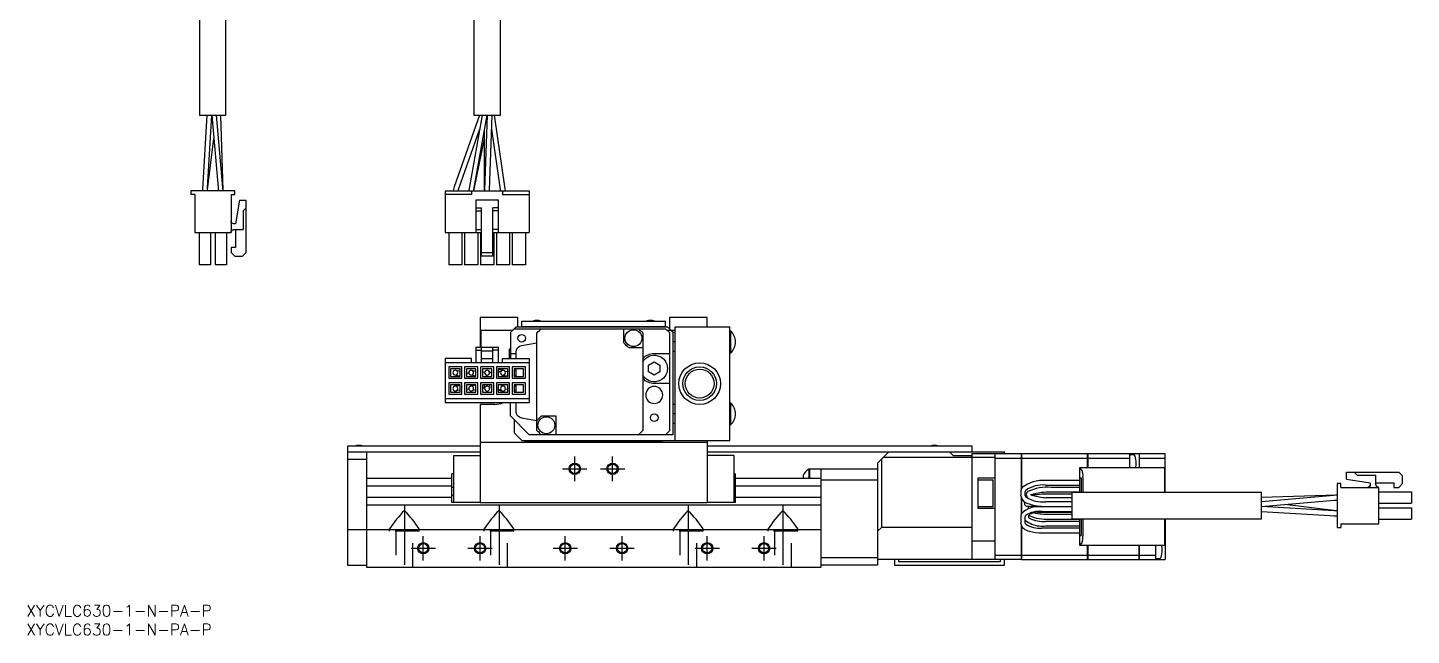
# Model space of a CAD drawing. Extents: x -1 to 744, y -8 to 467.
# Drawn here: x 0.4 to 365.9, y -8 to 152.5 of the extents above; entities that cross this region are included whole.
import ezdxf

# ---------------------------------------------------------------- set-up
doc = ezdxf.new("R2010")
doc.units = 0
doc.header["$LTSCALE"] = 0.5
doc.linetypes.add('CENTER', pattern=[50.8, 31.75, -6.35, 6.35, -6.35])
doc.linetypes.add('DASHED', pattern=[19.05, 12.7, -6.35])
for name, color, linetype in [('MSM_CENTER', 1, 'CENTER'), ('MSM_CONTINUOUS', 7, 'CONTINUOUS'), ('MSM_DASHED', 4, 'DASHED'), ('MSM_NARROW', 5, 'CONTINUOUS'), ('MSM_PART_NUMBER', 7, 'CONTINUOUS')]:
    doc.layers.add(name, color=color, linetype=linetype)
doc.styles.get("Standard").update_dxf_attribs({"font": 'txt.shx', "height": 3, "bigfont": 'bigfont.shx'})

msp = doc.modelspace()

# ---------------------------------------------------------------- linework, layer by layer
at = {"layer": 'MSM_CENTER'}
for p, q in [((144.9, 32.77), (144.9, 39.23)), ((154.9, 32.77), (154.9, 39.23)), ((141.67, 36), (148.13, 36)), ((151.67, 36), (158.13, 36)), ((99.9, 26.5), (99.9, 8)), ((124.9, 26.5), (124.9, 8)), ((174.9, 26.5), (174.9, 8)), ((199.9, 26.5), (199.9, 8)), ((101.67, 15), (108.13, 15)), ((104.9, 11.77), (104.9, 18.23)), ((116.67, 15), (123.13, 15)), ((119.9, 11.77), (119.9, 18.23)), ((139.17, 15), (145.63, 15)), ((142.4, 11.77), (142.4, 18.23)), ((154.17, 15), (160.63, 15)), ((157.4, 11.77), (157.4, 18.23)), ((176.67, 15), (183.13, 15)), ((179.9, 11.77), (179.9, 18.23)), ((191.67, 15), (198.13, 15)), ((194.9, 11.77), (194.9, 18.23))]:
    msp.add_line(p, q, dxfattribs=at)
at = {"layer": 'MSM_CONTINUOUS'}
for p, q in [((45.77, 179.46), (45.77, 129.46)), ((52.77, 129.46), (52.77, 179.46)), ((118.25, 179.46), (118.25, 129.46)), ((125.25, 129.46), (125.25, 179.46)), ((45.77, 129.46), (52.77, 129.46)), ((47.7, 129.46), (46.57, 109.88)), ((47.9, 110.25), (49, 129.46)), ((49, 129.44), (50.68, 110.24)), ((51.98, 110.35), (50.3, 129.46)), ((52.05, 109.6), (51.4, 129.46)), ((119.76, 129.46), (113.03, 110.5)), ((120.44, 129.46), (116.99, 110.02)), ((118.25, 129.46), (125.25, 129.46)), ((118.27, 109.79), (121.74, 129.39)), ((121.75, 129.46), (121.1, 109.6)), ((122.4, 109.56), (123.05, 129.46)), ((126.53, 109.94), (123.7, 129.46)), ((114.25, 110.07), (119.74, 125.52)), ((121.1, 109.46), (121.1, 125.75)), ((122.93, 125.76), (125.24, 109.79)), ((47.88, 109.69), (49.54, 123.24)), ((118.29, 109.86), (121.1, 123.21)), ((46.6, 110.32), (46.56, 109.46)), ((46.58, 110.03), (46.56, 109.46)), ((46.57, 109.88), (46.56, 109.46)), ((47.86, 109.46), (47.9, 110.25)), ((50.68, 110.24), (50.73, 109.46)), ((52.03, 109.46), (51.98, 110.35)), ((52.05, 109.46), (52.04, 109.93)), ((113.03, 110.5), (112.76, 109.46)), ((113.03, 110.51), (112.77, 109.46)), ((114.09, 109.46), (114.25, 110.08)), ((116.99, 110.02), (116.91, 109.46)), ((118.22, 109.46), (118.27, 109.79)), ((118.23, 109.46), (118.29, 109.86)), ((125.24, 109.79), (125.28, 109.46)), ((126.58, 109.46), (126.53, 109.97)), ((43.5, 109.46), (43.5, 108.46)), ((55.1, 109.46), (43.5, 109.46)), ((44.5, 108.46), (43.5, 108.46)), ((44.5, 108.46), (44.5, 98.46)), ((52.05, 109.46), (52.05, 109.6)), ((54.1, 108.46), (55.1, 108.46)), ((54.1, 108.46), (54.1, 98.46)), ((55.1, 108.46), (55.1, 109.46)), ((56.3, 106.96), (55.3, 100.71)), ((56.3, 106.96), (58.1, 106.96)), ((58.1, 93.16), (58.1, 106.96)), ((110.65, 109.46), (132.85, 109.46)), ((110.65, 109.46), (110.65, 98.46)), ((117.65, 108.46), (110.65, 108.46)), ((117.65, 109.46), (117.65, 108.46)), ((124.75, 106.96), (118.75, 106.96)), ((118.75, 106.96), (118.75, 98.46)), ((121.1, 109.6), (121.1, 109.46)), ((122.4, 109.46), (122.4, 109.56)), ((124.75, 98.46), (124.75, 106.96)), ((125.85, 109.46), (125.85, 108.46)), ((125.85, 108.46), (132.85, 108.46)), ((132.85, 109.46), (132.85, 98.46)), ((58.1, 104.96), (57.3, 104.16)), ((57.3, 104.16), (57.3, 99.21)), ((118.75, 104.96), (120.25, 104.96)), ((118.75, 104.16), (120.25, 104.16)), ((120.25, 92.16), (120.25, 104.96)), ((124.75, 104.96), (123.25, 104.96)), ((123.25, 92.16), (123.25, 104.96)), ((124.75, 104.16), (123.25, 104.16)), ((55.3, 100.71), (54.85, 100.71)), ((54.85, 99.21), (57.3, 99.21)), ((55.3, 99.21), (55.3, 94.46)), ((118.75, 99.21), (120.25, 99.21)), ((124.75, 99.21), (123.25, 99.21)), ((44.5, 98.46), (54.1, 98.46)), ((45.7, 98.46), (45.7, 89.86)), ((48.7, 98.46), (48.7, 89.86)), ((49.9, 98.46), (49.9, 89.86)), ((52.9, 98.46), (52.9, 89.86)), ((110.65, 98.46), (120.25, 98.46)), ((111.6, 98.46), (111.6, 89.86)), ((115.1, 98.46), (115.1, 89.86)), ((115.8, 98.46), (115.8, 89.86)), ((119.3, 98.46), (119.3, 89.86)), ((120, 98.46), (120, 89.86)), ((123.25, 98.46), (132.85, 98.46)), ((123.5, 98.46), (123.5, 89.86)), ((124.2, 98.46), (124.2, 89.86)), ((127.7, 98.46), (127.7, 89.86)), ((128.4, 98.46), (128.4, 89.86)), ((131.9, 98.46), (131.9, 89.86)), ((54.1, 94.46), (54.1, 93.16)), ((55.3, 94.46), (54.1, 94.46)), ((54.1, 93.16), (55.1, 92.16)), ((55.1, 92.16), (57.1, 92.16)), ((57.1, 92.16), (58.1, 93.16)), ((120.25, 93.16), (123.25, 93.16)), ((123.25, 92.16), (120.25, 92.16)), ((48.7, 89.86), (45.7, 89.86)), ((52.9, 89.86), (49.9, 89.86)), ((115.1, 89.86), (111.6, 89.86)), ((119.3, 89.86), (115.8, 89.86)), ((123.5, 89.86), (120, 89.86)), ((127.7, 89.86), (124.2, 89.86)), ((131.9, 89.86), (128.4, 89.86)), ((119.9, 76), (119.9, 68.1)), ((129.9, 76), (119.9, 76)), ((129.4, 73.5), (127.9, 72)), ((129.4, 73.5), (169.4, 73.5)), ((129.9, 73.5), (129.9, 76)), ((130.9, 75), (168.9, 75)), ((130.9, 73.5), (130.9, 75)), ((130.9, 73.6), (168.9, 73.6)), ((168.9, 73.5), (168.9, 75)), ((170.9, 72), (169.4, 73.5)), ((179.9, 76), (169.9, 76)), ((169.9, 76), (169.9, 73)), ((171.4, 73.5), (185.9, 73.5)), ((171.4, 43.5), (171.4, 73.5)), ((179.9, 73.5), (179.9, 76)), ((185.9, 43.5), (185.9, 73.5)), ((128.4, 72.5), (120.1, 72.5)), ((120.1, 72.5), (120.1, 68.1)), ((127.9, 72), (127.9, 65.1)), ((128.9, 73), (136, 73)), ((134.9, 46.15), (134.9, 71.85)), ((136.05, 73), (161.74, 73)), ((157.9, 69.25), (157.9, 73)), ((161.79, 73), (168.9, 73)), ((162.9, 71.85), (162.9, 46.16)), ((169.9, 72), (168.9, 73)), ((171.4, 72.5), (169.4, 72.5)), ((169.9, 72), (169.9, 46)), ((170.9, 45), (170.9, 72)), ((171.4, 72), (170.9, 72)), ((171.4, 69.5), (170.9, 69.5)), ((186.06, 72.35), (185.9, 72.35)), ((186.06, 72.35), (186.06, 66.65)), ((118.75, 68.1), (118.75, 64.1)), ((118.75, 68.1), (124.75, 68.1)), ((118.75, 67.3), (120.25, 67.3)), ((120.25, 64.1), (120.25, 68.1)), ((123.25, 67.1), (120.25, 67.1)), ((123.25, 64.1), (123.25, 68.1)), ((124.75, 67.3), (123.25, 67.3)), ((124.75, 64.1), (124.75, 68.1)), ((127.7, 67.7), (127.9, 67.7)), ((127.7, 65.1), (127.7, 67.7)), ((127.9, 66.5), (129.4, 66.5)), ((129.4, 65.1), (129.4, 66.82)), ((130.88, 68.59), (134.9, 69.3)), ((162.9, 68), (159.15, 68)), ((165.9, 66.5), (169.9, 66.5)), ((171.4, 67), (170.9, 67)), ((185.9, 66.65), (186.06, 66.65)), ((117.65, 65.1), (110.65, 65.1)), ((110.65, 65.1), (110.65, 53.5)), ((110.65, 64.1), (132.85, 64.1)), ((115.1, 62.9), (111.6, 62.9)), ((111.6, 62.9), (111.6, 59.9)), ((114.6, 62.4), (112.1, 62.4)), ((112.1, 62.4), (112.1, 60.4)), ((114.6, 60.4), (114.6, 62.4)), ((115.1, 59.9), (115.1, 62.9)), ((119.3, 62.9), (115.8, 62.9)), ((115.8, 62.9), (115.8, 59.9)), ((118.8, 62.4), (116.3, 62.4)), ((116.3, 62.4), (116.3, 60.4)), ((117.65, 64.1), (117.65, 65.1)), ((118.8, 60.4), (118.8, 62.4)), ((119.3, 59.9), (119.3, 62.9)), ((123.5, 62.9), (120, 62.9)), ((120, 62.9), (120, 59.9)), ((120.25, 65.1), (123.25, 65.1)), ((123, 62.4), (120.5, 62.4)), ((120.5, 62.4), (120.5, 60.4)), ((123, 60.4), (123, 62.4)), ((123.5, 59.9), (123.5, 62.9)), ((127.7, 62.9), (124.2, 62.9)), ((124.2, 62.9), (124.2, 59.9)), ((124.7, 62.4), (124.7, 60.4)), ((127.2, 62.4), (124.7, 62.4)), ((124.7, 62.14), (125.88, 62.4)), ((124.88, 62.18), (125.39, 62.4)), ((125.85, 65.1), (132.85, 65.1)), ((125.85, 64.1), (125.85, 65.1)), ((127.2, 60.4), (127.2, 62.4)), ((127.7, 59.9), (127.7, 62.9)), ((131.9, 62.9), (128.4, 62.9)), ((128.4, 62.9), (128.4, 59.9)), ((131.4, 62.4), (128.9, 62.4)), ((128.9, 62.4), (128.9, 60.4)), ((129.4, 60.4), (129.4, 62.4)), ((131.4, 60.4), (131.4, 62.4)), ((131.9, 59.9), (131.9, 62.9)), ((132.85, 65.1), (132.85, 53.5)), ((164.4, 63.37), (165.9, 64.23)), ((164.4, 61.63), (164.4, 63.37)), ((165.9, 64.23), (167.4, 63.37)), ((167.4, 63.37), (167.4, 61.63)), ((111.6, 59.9), (115.1, 59.9)), ((111.6, 58.7), (111.6, 55.7)), ((115.1, 58.7), (111.6, 58.7)), ((112.1, 60.4), (114.6, 60.4)), ((114.6, 60.42), (113.19, 60.77)), ((113.5, 62.03), (114.6, 61.76)), ((115.1, 55.7), (115.1, 58.7)), ((115.8, 59.9), (119.3, 59.9)), ((119.3, 58.7), (115.8, 58.7)), ((115.8, 58.7), (115.8, 55.7)), ((116.93, 61.19), (116.3, 61.34)), ((116.3, 60.4), (118.8, 60.4)), ((118.8, 60.51), (117.43, 60.76)), ((117.67, 62.04), (118.8, 61.83)), ((119.3, 55.7), (119.3, 58.7)), ((120, 59.9), (123.5, 59.9)), ((123.5, 58.7), (120, 58.7)), ((120, 58.7), (120, 55.7)), ((121.1, 61.41), (120.5, 61.52)), ((120.5, 60.4), (123, 60.4)), ((121.29, 60.94), (121.82, 60.4)), ((122.92, 61.14), (122.21, 61.86)), ((123.5, 55.7), (123.5, 58.7)), ((124.2, 59.9), (127.7, 59.9)), ((124.2, 58.7), (124.2, 55.7)), ((127.7, 58.7), (124.2, 58.7)), ((125.61, 61.96), (124.7, 61.41)), ((124.7, 61.54), (124.96, 61.56)), ((124.7, 60.4), (127.2, 60.4)), ((125.55, 60.4), (126.28, 60.85)), ((127.2, 60.55), (125.56, 60.41)), ((126.53, 61.7), (127.2, 61.75)), ((127.7, 55.7), (127.7, 58.7)), ((128.4, 59.9), (131.9, 59.9)), ((131.9, 58.7), (128.4, 58.7)), ((128.4, 58.7), (128.4, 55.7)), ((128.9, 61.89), (129.4, 61.94)), ((129.4, 60.73), (128.9, 60.69)), ((128.9, 60.4), (131.4, 60.4)), ((129.02, 60.4), (129.4, 60.41)), ((131.9, 55.7), (131.9, 58.7)), ((165.9, 60.77), (164.4, 61.63)), ((167.4, 61.63), (165.9, 60.77)), ((169.9, 58.5), (165.9, 58.5)), ((111.6, 55.7), (115.1, 55.7)), ((114.6, 58.2), (112.1, 58.2)), ((112.1, 58.2), (112.1, 56.2)), ((112.1, 56.2), (114.6, 56.2)), ((113.24, 57.84), (114.6, 58.06)), ((114.6, 56.75), (113.45, 56.56)), ((114.6, 56.2), (114.6, 58.2)), ((115.8, 55.7), (119.3, 55.7)), ((118.8, 58.2), (116.3, 58.2)), ((116.3, 58.2), (116.3, 56.2)), ((116.3, 57.02), (116.9, 57.12)), ((116.3, 56.2), (118.8, 56.2)), ((117.38, 57.83), (118.74, 58.2)), ((118.8, 56.87), (117.72, 56.57)), ((118.8, 56.2), (118.8, 58.2)), ((120, 55.7), (123.5, 55.7)), ((123, 58.2), (120.5, 58.2)), ((120.5, 58.2), (120.5, 56.2)), ((120.5, 57.33), (121.1, 57.5)), ((120.5, 56.2), (123, 56.2)), ((121.1, 57.2), (121.1, 58.2)), ((122.4, 58.2), (122.4, 57.2)), ((123, 56.2), (123, 58.2)), ((124.2, 55.7), (127.7, 55.7)), ((124.7, 58.2), (124.7, 56.2)), ((127.2, 58.2), (124.7, 58.2)), ((124.7, 57), (125.71, 56.6)), ((126.48, 56.2), (124.7, 56.77)), ((124.7, 56.2), (127.2, 56.2)), ((126.19, 57.81), (125.19, 58.2)), ((127.2, 56.94), (126.58, 57.06)), ((127.01, 58.2), (127.2, 58.17)), ((127.2, 56.2), (127.2, 58.2)), ((128.4, 55.7), (131.9, 55.7)), ((131.4, 58.2), (128.9, 58.2)), ((128.9, 58.2), (128.9, 56.2)), ((128.9, 58.2), (129.4, 58.12)), ((129.4, 57.74), (128.9, 57.84)), ((129.4, 56.52), (128.9, 56.62)), ((128.9, 56.2), (131.4, 56.2)), ((129.4, 56.2), (129.4, 58.2)), ((131.4, 56.2), (131.4, 58.2)), ((132.85, 54.5), (110.65, 54.5)), ((110.65, 53.5), (132.85, 53.5)), ((119.9, 53), (119.9, 27)), ((123.8, 53), (119.9, 53)), ((127.9, 50), (127.9, 53.5)), ((129.4, 51.18), (129.4, 53.5)), ((171.4, 53), (170.9, 53)), ((186.06, 53.35), (185.9, 53.35)), ((186.06, 53.35), (186.06, 47.65)), ((127.9, 50), (132.9, 45)), ((128.9, 49), (128.9, 45.5)), ((134.9, 48.7), (130.88, 49.41)), ((136.15, 50), (139.9, 50)), ((139.9, 50), (139.9, 45)), ((171.4, 50.5), (170.9, 50.5)), ((171.4, 48), (170.9, 48)), ((185.9, 47.65), (186.06, 47.65)), ((128.9, 45.5), (130.9, 43.5)), ((136.01, 45), (132.9, 45)), ((161.74, 45), (136.05, 45)), ((170.9, 45), (161.78, 45)), ((168.9, 45), (169.9, 46)), ((169, 45.1), (170.9, 45.1)), ((119.9, 42), (84.9, 42)), ((84.9, 42), (84.9, 40.6)), ((84.9, 40.6), (85, 40.5)), ((84.9, 40.5), (119.9, 40.5)), ((84.9, 40.5), (84.9, 10.5)), ((89.9, 40.5), (89.9, 10)), ((119.9, 43), (179.9, 43)), ((130.9, 43.5), (185.9, 43.5)), ((131.9, 43.3), (167.9, 43.3)), ((131.9, 43), (131.9, 43.3)), ((167.9, 43.3), (167.9, 43)), ((179.9, 43.5), (179.9, 27)), ((249.9, 42), (179.9, 42)), ((179.9, 40.5), (258.4, 40.5)), ((224.9, 37.5), (227.9, 40.5)), ((243.9, 40.5), (244.9, 39.5)), ((249.8, 40.5), (249.9, 40.6)), ((249.9, 40.6), (249.9, 42)), ((258.4, 40), (258.4, 40.5)), ((84.9, 38.5), (89.9, 38.5)), ((112.9, 39.5), (119.9, 39.5)), ((112.9, 39.5), (112.9, 27.1)), ((186.9, 39.5), (179.9, 39.5)), ((186.9, 39.5), (186.9, 27.1)), ((224.9, 37.5), (224.9, 10.5)), ((225.9, 38.5), (225.9, 20.5)), ((249.8, 39), (226.4, 39)), ((244.9, 39.5), (249.9, 39.5)), ((249.81, 39.01), (249.8, 39)), ((249.8, 39), (249.8, 20.5)), ((249.81, 39.01), (249.81, 39.5)), ((249.81, 39.01), (249.9, 38.97)), ((249.9, 40), (262.89, 40)), ((249.9, 12), (249.9, 40)), ((255.9, 39), (249.9, 39)), ((255.9, 40), (255.9, 12)), ((255.9, 38.85), (262.89, 38.85)), ((262.89, 30.71), (262.89, 40)), ((262.9, 40), (280.39, 40)), ((262.9, 40), (262.9, 30.73)), ((262.9, 38.85), (280.39, 38.85)), ((280.39, 36.3), (280.39, 40)), ((280.4, 39.99), (280.39, 39.99)), ((280.4, 38.85), (280.39, 38.85)), ((280.4, 40), (280.4, 36.3)), ((280.4, 40), (294, 40)), ((280.4, 38.85), (291.5, 38.85)), ((291.5, 36.3), (291.5, 40)), ((292.48, 39.66), (291.71, 39.73)), ((294.01, 40), (300.9, 40)), ((294.01, 40), (294.01, 36.3)), ((294.01, 38.85), (300.9, 38.85)), ((300.9, 29.77), (300.9, 40)), ((89.9, 33.5), (112.4, 33.5)), ((112.4, 27.1), (112.4, 34.7)), ((112.9, 34.7), (112.4, 34.7)), ((186.9, 34.7), (187.4, 34.7)), ((187.4, 27.1), (187.4, 34.7)), ((187.4, 33.5), (209.9, 33.5)), ((205.25, 34.21), (205.25, 33.5)), ((206.7, 35.86), (206.7, 33.5)), ((206.9, 35.86), (206.7, 35.86)), ((206.9, 36), (206.9, 33.5)), ((206.9, 36), (224.9, 36)), ((209.9, 36), (209.9, 10)), ((224.9, 33), (209.9, 33)), ((251.4, 33.5), (251.4, 25.5)), ((255.9, 33.5), (251.4, 33.5)), ((255.4, 33), (251.4, 33)), ((255.4, 26), (255.4, 33)), ((278.3, 32.9), (269.3, 32.9)), ((278.3, 36.3), (300.8, 36.3)), ((278.3, 29.77), (278.3, 36.3)), ((278.3, 36.19), (278.9, 35.59)), ((278.3, 33.6), (278.69, 33.6)), ((278.69, 33.6), (278.69, 29.77)), ((279.16, 33.82), (279.16, 29.77)), ((300.8, 29.77), (300.8, 36.3)), ((348.8, 35.1), (362.6, 35.1)), ((348.8, 33.3), (348.8, 35.1)), ((348.8, 33.3), (355.05, 32.3)), ((350.8, 35.1), (351.6, 34.3)), ((351.6, 34.3), (356.55, 34.3)), ((356.55, 31.85), (356.55, 34.3)), ((363.6, 34.1), (362.6, 35.1)), ((363.6, 32.1), (363.6, 34.1)), ((89.9, 31.54), (112.4, 31.54)), ((112.9, 31.03), (112.4, 31.03)), ((186.9, 31.03), (187.4, 31.03)), ((187.4, 31.54), (209.9, 31.54)), ((262.7, 29.95), (262.7, 29)), ((263.9, 28.98), (263.9, 29.95)), ((265.42, 29.17), (265.36, 29.33)), ((269.3, 31.7), (278.3, 31.7)), ((276.3, 29.3), (270.76, 29.3)), ((278.3, 31.1), (270.78, 31.1)), ((270.78, 29.9), (278.3, 29.9)), ((276.3, 22.77), (276.3, 29.77)), ((326.3, 29.77), (276.3, 29.77)), ((326.3, 22.77), (326.3, 29.77)), ((347.3, 32.1), (346.3, 32.1)), ((346.3, 32.1), (346.3, 20.5)), ((347.3, 31.1), (347.3, 32.1)), ((347.3, 31.1), (357.3, 31.1)), ((355.05, 32.3), (355.05, 31.85)), ((356.55, 32.3), (361.3, 32.3)), ((357.3, 21.5), (357.3, 31.1)), ((357.3, 29.9), (365.9, 29.9)), ((361.3, 32.3), (361.3, 31.1)), ((361.3, 31.1), (362.6, 31.1)), ((362.6, 31.1), (363.6, 32.1)), ((365.9, 29.9), (365.9, 26.9)), ((89.9, 28.46), (112.4, 28.46)), ((89.9, 26.5), (209.9, 26.5)), ((112.9, 28.97), (112.4, 28.97)), ((119.9, 27.1), (112.4, 27.1)), ((179.9, 27), (119.9, 27)), ((187.4, 27.1), (179.9, 27.1)), ((186.9, 28.97), (187.4, 28.97)), ((187.4, 28.46), (209.9, 28.46)), ((251.4, 26), (255.4, 26)), ((262.89, 24.1), (262.89, 28.35)), ((262.9, 28.32), (262.9, 24.12)), ((263.73, 26.99), (263.7, 26.79)), ((263.86, 27.17), (263.73, 26.99)), ((264.22, 28.96), (264.23, 28.92)), ((264.23, 28.92), (264.31, 28.72)), ((264.7, 26.13), (264.7, 26.08)), ((264.7, 26.08), (264.7, 25.67)), ((264.7, 25.67), (264.7, 25.64)), ((264.7, 25.64), (264.75, 25.41)), ((276.3, 25.95), (268.3, 25.95)), ((276.3, 27.25), (269.3, 27.25)), ((269.3, 26.05), (276.3, 26.05)), ((270.88, 28.35), (270.83, 28.35)), ((276.3, 28.35), (270.85, 28.35)), ((346.16, 29.05), (326.3, 28.4)), ((345.41, 28.98), (326.3, 27.3)), ((345.51, 24.9), (326.3, 26)), ((326.32, 26), (345.52, 27.68)), ((346.07, 24.88), (332.52, 26.54)), ((346.3, 29.03), (345.41, 28.98)), ((345.52, 27.68), (346.3, 27.73)), ((346.3, 29.05), (345.84, 29.04)), ((346.3, 29.05), (346.16, 29.05)), ((357.3, 26.9), (365.9, 26.9)), ((357.3, 25.7), (365.9, 25.7)), ((365.9, 25.7), (365.9, 22.7)), ((255.9, 25.5), (251.4, 25.5)), ((262.7, 23.4), (262.7, 21.65)), ((263.9, 21.65), (263.9, 23.4)), ((264.9, 23.06), (264.9, 23.79)), ((267.24, 24.57), (269.3, 24.5)), ((268.3, 24.75), (276.3, 24.75)), ((269.3, 24.5), (276.3, 24.5)), ((278.3, 22.1), (269.3, 22.1)), ((276.3, 23.9), (270.3, 23.9)), ((270.3, 22.7), (278.3, 22.7)), ((276.3, 22.77), (326.3, 22.77)), ((278.3, 15.7), (278.3, 22.77)), ((278.69, 22.77), (278.69, 18.4)), ((279.16, 22.77), (279.16, 18.18)), ((300.8, 15.7), (300.8, 22.77)), ((300.9, 22.77), (300.9, 12)), ((326.3, 24.7), (345.88, 23.57)), ((345.44, 23.6), (346.3, 23.56)), ((346.3, 24.86), (345.51, 24.9)), ((345.73, 23.58), (346.3, 23.56)), ((345.88, 23.57), (346.3, 23.56)), ((357.3, 22.7), (365.9, 22.7)), ((84.9, 20), (209.9, 20)), ((96.16, 20), (96, 20.13)), ((103.64, 20), (103.8, 20.13)), ((121.16, 20), (121, 20.13)), ((128.64, 20), (128.8, 20.13)), ((171.16, 20), (171, 20.13)), ((178.64, 20), (178.8, 20.13)), ((196.16, 20), (196, 20.13)), ((203.64, 20), (203.8, 20.13)), ((224.9, 19.5), (225.9, 20.5)), ((249.8, 20.5), (225.9, 20.5)), ((249.8, 20.5), (249.81, 20.49)), ((249.81, 20.49), (249.9, 20.53)), ((249.81, 20.49), (249.81, 12.01)), ((262.89, 12), (262.89, 21.05)), ((262.9, 21.03), (262.9, 12)), ((278.3, 20.3), (268.3, 20.3)), ((268.3, 19.1), (278.3, 19.1)), ((269.3, 20.9), (278.3, 20.9)), ((278.3, 18.4), (278.69, 18.4)), ((346.3, 20.5), (347.3, 20.5)), ((347.3, 21.5), (357.3, 21.5)), ((347.3, 21.5), (347.3, 20.5)), ((249.9, 17), (255.9, 17)), ((278.9, 16.41), (278.3, 15.81)), ((300.8, 15.7), (278.3, 15.7)), ((280.39, 12), (280.39, 15.7)), ((280.4, 15.7), (280.4, 12)), ((294, 12), (294, 15.7)), ((294.01, 15.7), (294.01, 12)), ((298.4, 12), (298.4, 15.7)), ((300.8, 15.75), (300.9, 15.75)), ((224.9, 12.5), (209.9, 12.5)), ((249.8, 12), (224.9, 12)), ((229.4, 12), (229.4, 10.5)), ((230.4, 12), (230.4, 11.5)), ((230.4, 11.5), (257.4, 11.5)), ((249.81, 12.01), (249.8, 12)), ((249.9, 12.1), (249.81, 12.01)), ((262.89, 12), (249.9, 12)), ((255.9, 13.15), (262.89, 13.15)), ((257.4, 11.5), (257.4, 12)), ((258.4, 10.5), (258.4, 12)), ((262.9, 13.15), (280.39, 13.15)), ((262.9, 12), (280.39, 12)), ((280.4, 13.16), (280.39, 13.16)), ((280.4, 12.01), (280.39, 12.01)), ((280.4, 13.15), (294, 13.15)), ((280.4, 12), (294, 12)), ((294.01, 13.15), (298.4, 13.15)), ((294.01, 12), (300.9, 12)), ((298.6, 12.27), (299.37, 12.34)), ((84.9, 10.5), (89.9, 10.5)), ((89.9, 10), (209.9, 10)), ((224.9, 10.5), (209.9, 10.5)), ((229.4, 10.5), (258.4, 10.5))]:
    msp.add_line(p, q, dxfattribs=at)
for centre, radius in [((130.9, 70.5), 1.01), ((160.4, 70.5), 2.23), ((177.9, 58.5), 5.5), ((177.9, 58.5), 4.43), ((177.9, 58.5), 3.82), ((137.4, 47.5), 2.23), ((165.9, 49.5), 1.01), ((144.9, 36), 1.23), ((154.9, 36), 1.23), ((104.9, 15), 1.23), ((119.9, 15), 1.23), ((142.4, 15), 1.23), ((157.4, 15), 1.23), ((179.9, 15), 1.23), ((194.9, 15), 1.23)]:
    msp.add_circle(centre, radius, dxfattribs=at)
at = {"layer": 'MSM_CONTINUOUS', "extrusion": (0, 0, -1)}
for centre, radius in [((-113.35, 61.4), 0.65), ((-117.55, 61.4), 0.65), ((-121.75, 61.4), 0.65), ((-125.95, 61.4), 0.65), ((-113.35, 57.2), 0.65), ((-117.55, 57.2), 0.65), ((-121.75, 57.2), 0.65), ((-125.95, 57.2), 0.65), ((-165.9, 55.5), 2.25)]:
    msp.add_circle(centre, radius, dxfattribs=at)
for centre, radius, start, end in [((-54.85, 101.46), 0.75, 270, 0), ((-54.85, 98.46), 0.75, 0, 90), ((-148.9, 59), 19, 42.5374, 47.4626), ((-148.9, 59), 19, 132.5374, 137.4636), ((-131.2, 66.82), 1.8, 0, 80), ((-171.94, 82.05), 19, 312.3336, 317.6664), ((-165.9, 62.5), 3.5, 30.6608, 329.3392), ((-165.9, 62.5), 4, 41.4096, 90), ((-131.9, 62.5), 3.5, 323.1642, 328.9973), ((-165.9, 62.5), 4, 270, 318.5904), ((-131.2, 51.18), 1.8, 280, 0), ((-148.94, 35.95), 19, 42.3336, 47.6664), ((-148.9, 59), 19, 312.5364, 317.4626), ((-148.9, 59), 19, 222.5364, 227.4636), ((-270.01, 16.14), 13.78, 70.6907, 93.2092), ((-354.3, 31.85), 0.75, 180, 270), ((-357.3, 31.85), 0.75, 270, 0), ((-268.82, 12.56), 13.5, 84.8625, 92.0051), ((-270.09, 53.62), 25.29, 268.3223, 271.4809), ((-269.87, 39.69), 15.8, 268.4424, 283.4128), ((-346.6, 29.2), 4.35, 274.0193, 276.9792)]:
    msp.add_arc(centre, radius, start, end, dxfattribs=at)
at = {"layer": 'MSM_CONTINUOUS'}
for centre, radius, start, end in [((134.89, 72.2), 3, 90, 111.04), ((134.9, 72.2), 3, 69.0034, 90.1444), ((164.89, 72.2), 3, 90, 111.04), ((164.9, 72.2), 3, 69.0034, 90.1444), ((183.7, 69.5), 3.7, 0, 50.3692), ((183.7, 69.5), 3.7, 309.6308, 0), ((123.8, 58), 5, 270, 295.8857), ((183.7, 50.5), 3.7, 0, 50.3692), ((183.7, 50.5), 3.7, 309.6308, 0), ((87.89, 39.2), 3, 89.8556, 111.04), ((87.9, 39.2), 3, 68.96, 90.1444), ((239.89, 39.2), 3, 90, 111.04), ((239.9, 39.2), 3, 68.96, 90), ((291.7, 39.53), 0.2, 85, 180), ((292.44, 39.17), 0.5, 17.6292, 85), ((287.2, 37.5), 6, 348.463, 17.6292), ((208.27, 33.02), 3.25, 118.9402, 158.4426), ((268.54, 24.19), 8.74, 85.0197, 128.3235), ((274.66, 34.06), 4.51, 356.9565, 19.8759), ((264.42, 29.92), 1.72, 139.0024, 178.8954), ((264.51, 29.88), 0.622, 138.9031, 173.0608), ((268.55, 24.01), 7.72, 84.4381, 125.6687), ((265.16, 29.21), 0.978, 128.7039, 194.8652), ((269.86, 18.4), 12.73, 85.8454, 114.6186), ((270.02, 2.44), 26.87, 88.4238, 98.8516), ((265.41, 29.44), 2.75, 189.2724, 261.0568), ((267.45, 19.57), 6.43, 82.4193, 135.037), ((264.32, 26.77), 0.622, 178.1145, 264.9417), ((264.76, 29.19), 0.889, 193.8661, 231.118), ((268.72, 35.88), 8.65, 238.5524, 273.8561), ((268.02, 96.03), 69.98, 266.9256, 270.5083), ((265.43, 29.17), 1.21, 201.8456, 229.7784), ((269.1, 38.98), 12.93, 251.4264, 270.8555), ((265.94, 29.83), 0.846, 231.4689, 266.9127), ((270.11, 42.1), 13.77, 252.1759, 267.1972), ((270.11, 42.1), 13.77, 272.9984, 272.9996), ((122.32, 3.04), 31.38, 135.6092, 147.0188), ((77.47, 3.04), 31.38, 32.9812, 44.3908), ((147.32, 3.04), 31.38, 135.6092, 147.0188), ((102.47, 3.04), 31.38, 32.9812, 44.3908), ((197.32, 3.04), 31.38, 135.6092, 147.0188), ((152.47, 3.04), 31.38, 32.9812, 44.3908), ((222.32, 3.04), 31.38, 135.6092, 147.0188), ((177.47, 3.04), 31.38, 32.9812, 44.3908), ((264.15, 23.38), 1.45, 149.5973, 179.5942), ((264.37, 23.32), 0.476, 123.7324, 171.3862), ((268.36, 28.1), 7.25, 231.9863, 263.6299), ((267.82, 17.64), 7.13, 86.1621, 121.44), ((265.44, 23.38), 0.679, 120.1743, 142.5013), ((265.13, 23.85), 0.266, 210.6087, 235.589), ((265.82, 23.89), 1.25, 222.2163, 230.9064), ((269.46, 33.63), 10.96, 245.8666, 274.385), ((268.77, 30.8), 8.72, 244.6207, 273.4586), ((270, 10.7), 14.15, 96.6571, 110.3054), ((265.25, 22.13), 2.6, 190.5511, 265.471), ((264.4, 21.76), 0.517, 191.8582, 224.7596), ((267.79, 27.14), 6.86, 236.8577, 274.2662), ((268.18, 30.49), 11.39, 254.0263, 270.5737), ((268.43, 29.31), 8.45, 264.0847, 275.9153), ((274.52, 17.96), 4.64, 340.4546, 2.713), ((294.09, 14.5), 6, 342.3708, 11.537), ((298.59, 12.47), 0.2, 198.1949, 275), ((299.33, 12.83), 0.5, 275, 342.3708)]:
    msp.add_arc(centre, radius, start, end, dxfattribs=at)
at = {"layer": 'MSM_DASHED'}
for p, q in [((96, 19.5), (96, 20.13)), ((103.8, 19.5), (96, 19.5)), ((97.65, 19.5), (97.65, 10)), ((102.15, 10), (102.15, 19.5)), ((103.8, 19.5), (103.8, 20.13)), ((121, 19.5), (121, 20.13)), ((128.8, 19.5), (121, 19.5)), ((122.65, 19.5), (122.65, 10)), ((127.15, 10), (127.15, 19.5)), ((128.8, 19.5), (128.8, 20.13)), ((171, 19.5), (171, 20.13)), ((178.8, 19.5), (171, 19.5)), ((172.65, 19.5), (172.65, 10)), ((177.15, 10), (177.15, 19.5)), ((178.8, 19.5), (178.8, 20.13)), ((196, 19.5), (196, 20.13)), ((203.8, 19.5), (196, 19.5)), ((197.65, 19.5), (197.65, 10)), ((202.15, 10), (202.15, 19.5)), ((203.8, 19.5), (203.8, 20.13))]:
    msp.add_line(p, q, dxfattribs=at)
at = {"layer": 'MSM_NARROW'}
for centre in [(144.9, 36), (154.9, 36), (104.9, 15), (119.9, 15), (142.4, 15), (157.4, 15), (179.9, 15), (194.9, 15)]:
    msp.add_circle(centre, 1.5, dxfattribs=at)

# ---------------------------------------------------------------- texts
at = {"layer": 'MSM_PART_NUMBER'}
for p in [(0, -3), (0, -8)]:
    msp.add_text('XYCVLC630-1-N-PA-P', height=3, dxfattribs=at).set_placement(p)

doc.saveas('drawing.dxf')
